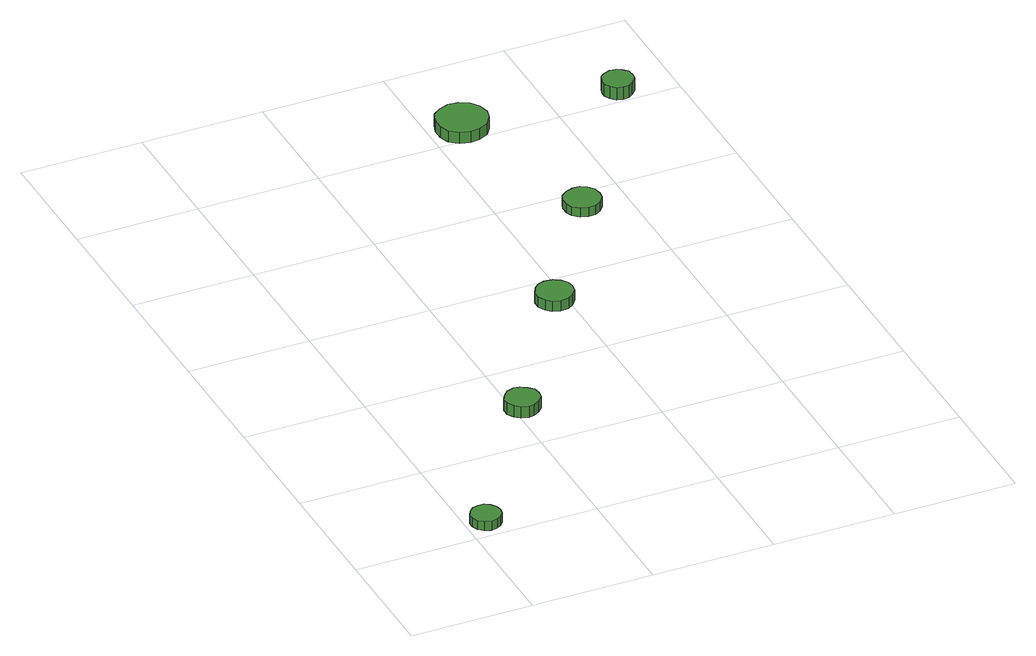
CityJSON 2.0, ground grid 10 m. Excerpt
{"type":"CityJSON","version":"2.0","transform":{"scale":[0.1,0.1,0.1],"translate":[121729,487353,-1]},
"CityObjects":{
"tree1":{"type":"SolitaryVegetationObject","attributes":{"function":"something"},"geometry":[{"type":"MultiSurface","lod":"1","boundaries":[[[0,1,2,3,4,5,6,7,8,9,10,11,12,13,14]],[[15,16,17,18,19,20,21,22,23,24,25,26,27,28,29]],[[0,29,28,1]],[[1,28,27,2]],[[2,27,26,3]],[[3,26,25,4]],[[4,25,24,5]],[[5,24,23,6]],[[6,23,22,7]],[[7,22,21,8]],[[8,21,20,9]],[[9,20,19,10]],[[10,19,18,11]],[[11,18,17,12]],[[12,17,16,13]],[[13,16,15,14]],[[14,15,29,0]]]}]},
"tree2":{"type":"SolitaryVegetationObject","attributes":{"function":"something"},"geometry":[{"type":"MultiSurface","lod":"1","boundaries":[[[30,31,32,33,34,35,36,37,38,39,40,41,42,43,44]],[[45,46,47,48,49,50,51,52,53,54,55,56,57,58,59]],[[30,59,58,31]],[[31,58,57,32]],[[32,57,56,33]],[[33,56,55,34]],[[34,55,54,35]],[[35,54,53,36]],[[36,53,52,37]],[[37,52,51,38]],[[38,51,50,39]],[[39,50,49,40]],[[40,49,48,41]],[[41,48,47,42]],[[42,47,46,43]],[[43,46,45,44]],[[44,45,59,30]]]}]},
"tree3":{"type":"SolitaryVegetationObject","attributes":{"function":"something"},"geometry":[{"type":"MultiSurface","lod":"1","boundaries":[[[60,61,62,63,64,65,66,67,68,69,70,71,72,73,74]],[[75,76,77,78,79,80,81,82,83,84,85,86,87,88,89]],[[60,89,88,61]],[[61,88,87,62]],[[62,87,86,63]],[[63,86,85,64]],[[64,85,84,65]],[[65,84,83,66]],[[66,83,82,67]],[[67,82,81,68]],[[68,81,80,69]],[[69,80,79,70]],[[70,79,78,71]],[[71,78,77,72]],[[72,77,76,73]],[[73,76,75,74]],[[74,75,89,60]]]}]},
"tree4":{"type":"SolitaryVegetationObject","attributes":{"function":"something"},"geometry":[{"type":"MultiSurface","lod":"1","boundaries":[[[90,91,92,93,94,95,96,97,98,99,100,101,102,103,104]],[[105,106,107,108,109,110,111,112,113,114,115,116,117,118,119]],[[90,119,118,91]],[[91,118,117,92]],[[92,117,116,93]],[[93,116,115,94]],[[94,115,114,95]],[[95,114,113,96]],[[96,113,112,97]],[[97,112,111,98]],[[98,111,110,99]],[[99,110,109,100]],[[100,109,108,101]],[[101,108,107,102]],[[102,107,106,103]],[[103,106,105,104]],[[104,105,119,90]]]}]},
"tree5":{"type":"SolitaryVegetationObject","attributes":{"function":"something"},"geometry":[{"type":"MultiSurface","lod":"1","boundaries":[[[120,121,122,123,124,125,126,127,128,129,130,131,132,133,134]],[[135,136,137,138,139,140,141,142,143,144,145,146,147,148,149]],[[120,149,148,121]],[[121,148,147,122]],[[122,147,146,123]],[[123,146,145,124]],[[124,145,144,125]],[[125,144,143,126]],[[126,143,142,127]],[[127,142,141,128]],[[128,141,140,129]],[[129,140,139,130]],[[130,139,138,131]],[[131,138,137,132]],[[132,137,136,133]],[[133,136,135,134]],[[134,135,149,120]]]}]},
"tree6":{"type":"SolitaryVegetationObject","attributes":{"function":"something"},"geometry":[{"type":"MultiSurface","lod":"1","boundaries":[[[150,151,152,153,154,155,156,157,158,159,160,161,162,163,164]],[[165,166,167,168,169,170,171,172,173,174,175,176,177,178,179]],[[150,179,178,151]],[[151,178,177,152]],[[152,177,176,153]],[[153,176,175,154]],[[154,175,174,155]],[[155,174,173,156]],[[156,173,172,157]],[[157,172,171,158]],[[158,171,170,159]],[[159,170,169,160]],[[160,169,168,161]],[[161,168,167,162]],[[162,167,166,163]],[[163,166,165,164]],[[164,165,179,150]]]}]}
},
"vertices":[
[28,17,15],[27,22,15],[24,26,15],[20,29,15],[15,29,15],[10,28,15],[6,24,15],[4,20,15],[4,15,15],[6,10,15],[10,7,15],[15,5,15],[20,6,15],[24,8,15],[27,12,15],[27,12,7],[24,8,7],[20,6,7],[15,5,7],[10,7,7],[6,10,7],[4,15,7],[4,20,7],[6,24,7],[10,28,7],[15,29,7],[20,29,7],[24,26,7],[27,22,7],[28,17,7],
[121,149,16],[120,155,16],[116,159,16],[111,162,16],[106,163,16],[100,161,16],[96,157,16],[93,152,16],[93,146,16],[96,141,16],[100,137,16],[106,135,16],[111,136,16],[116,139,16],[120,143,16],[120,143,6],[116,139,6],[111,136,6],[106,135,6],[100,137,6],[96,141,6],[93,146,6],[93,152,6],[96,157,6],[100,161,6],[106,163,6],[111,162,6],[116,159,6],[120,155,6],[121,149,6],
[206,273,15],[205,279,15],[201,284,15],[196,287,15],[189,288,15],[183,286,15],[179,282,15],[176,276,15],[176,270,15],[179,264,15],[183,260,15],[189,258,15],[196,259,15],[201,262,15],[205,267,15],[205,267,6],[201,262,6],[196,259,6],[189,258,6],[183,260,6],[179,264,6],[176,270,6],[176,276,6],[179,282,6],[183,286,6],[189,288,6],[196,287,6],[201,284,6],[205,279,6],[206,273,6],
[278,380,15],[277,387,15],[273,392,15],[268,395,15],[262,395,15],[256,393,15],[251,389,15],[249,384,15],[249,377,15],[251,372,15],[256,368,15],[262,366,15],[268,366,15],[273,369,15],[277,374,15],[277,374,7],[273,369,7],[268,366,7],[262,366,7],[256,368,7],[251,372,7],[249,377,7],[249,384,7],[251,389,7],[256,393,7],[262,395,7],[268,395,7],[273,392,7],[277,387,7],[278,380,7],
[247,515,17],[245,524,17],[240,531,17],[232,535,17],[224,536,17],[216,533,17],[209,528,17],[206,520,17],[206,511,17],[209,503,17],[216,497,17],[224,495,17],[232,496,17],[240,500,17],[245,507,17],[245,507,7],[240,500,7],[232,496,7],[224,495,7],[216,497,7],[209,503,7],[206,511,7],[206,520,7],[209,528,7],[216,533,7],[224,536,7],[232,535,7],[240,531,7],[245,524,7],[247,515,7],
[367,513,18],[366,519,18],[362,523,18],[358,525,18],[353,526,18],[348,524,18],[344,521,18],[342,516,18],[342,511,18],[344,506,18],[348,502,18],[353,501,18],[358,501,18],[362,504,18],[366,508,18],[366,508,7],[362,504,7],[358,501,7],[353,501,7],[348,502,7],[344,506,7],[342,511,7],[342,516,7],[344,521,7],[348,524,7],[353,526,7],[358,525,7],[362,523,7],[366,519,7],[367,513,7]
]}
